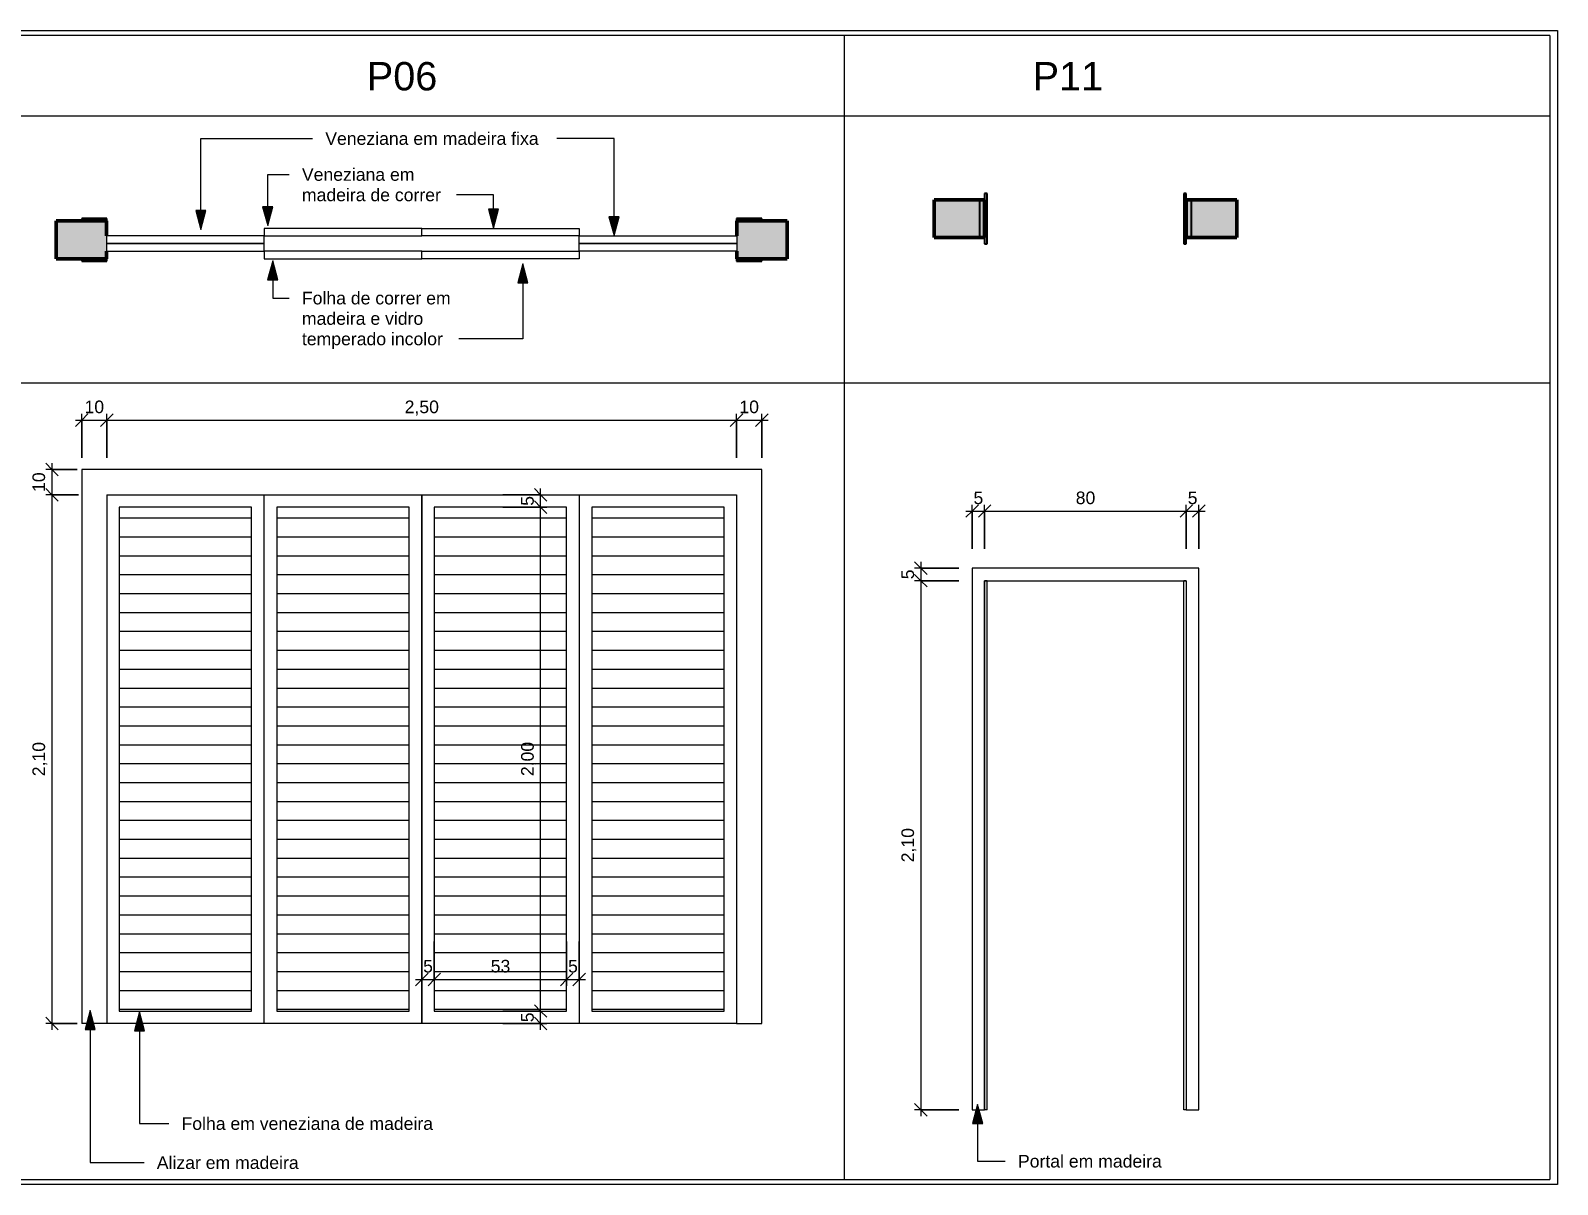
# Model space of a CAD drawing. Header units: millimetres. Extents: x 502 to 50962, y -45 to 5297.
# Drawn here: x 10042 to 16100, y 655 to 5235 of the extents above; entities that cross this region are included whole.
import ezdxf

# ---------------------------------------------------------------- set-up
doc = ezdxf.new("R2010")
doc.units = ezdxf.units.MM
for name, color, linetype, lineweight in [('A-ANNO-DIMS', 211, 'Continuous', 9), ('A-ANNO-DIMS-25', 211, 'Continuous', 9), ('A-DETL-GENF', 92, 'Continuous', 9), ('A-DETL-THIN', 151, 'Continuous', 9), ('A-DOOR', 31, 'Continuous', 25), ('A-DOOR-FRAM', 31, 'Continuous', 9), ('A-WALL', 113, 'Continuous', 50), ('A-WALL-PATT', 111, 'Continuous', 25), ('G-ANNO-TEXT', 231, 'Continuous', 9)]:
    doc.layers.add(name, color=color, linetype=linetype, lineweight=lineweight)
doc.styles.add('@Arial Unicode MS', font='', dxfattribs={"height": 50})
doc.styles.add('Arial', font='arial.ttf', dxfattribs={"height": 112.5})
doc.styles.add('Arial_2', font='arial.ttf', dxfattribs={"height": 50})
doc.styles.get('@Arial Unicode MS').set_extended_font_data('@Arial Unicode MS')
doc.dimstyles.new('CRT_-__Metros_-_Linha_de_chamada_3_5_mm', dxfattribs={"dimscale": 304.8, "dimtxt": 50.292243, "dimasz": 0.164042, "dimexe": 0.082021, "dimexo": 0.0625, "dimgap": 0.04101, "dimtad": 1, "dimlfac": 0.001, "dimrnd": 0.01, "dimzin": 0, "dimdsep": 46, "dimtxsty": '@Arial Unicode MS', "dimblk1": 'OBLIQUE', "dimblk2": 'OBLIQUE', "dimsah": 1, "dimcen": 0.09, "dimdle": 0.082021, "dimazin": 0, "dimtfac": 1, "dimtdec": 4, "dimtix": 1, "dimtmove": 0, "dimatfit": 3, "dimfxl": 0.492126, "dimfxlon": 1, "dimtvp": 1, "dimtolj": 1, "dimtzin": 0, "dimarcsym": 2})
doc.dimstyles.new('CRT_-__Metros_-_Linha_de_chamada_3_5_mm_1', dxfattribs={"dimscale": 304.8, "dimtxt": 50.292243, "dimasz": 0.164042, "dimexe": 0.082021, "dimexo": 0.0625, "dimgap": 0.04101, "dimtad": 1, "dimdec": 0, "dimlfac": 0.1, "dimdsep": 46, "dimtxsty": '@Arial Unicode MS', "dimblk1": 'OBLIQUE', "dimblk2": 'OBLIQUE', "dimsah": 1, "dimcen": 0.09, "dimdle": 0.082021, "dimazin": 0, "dimtfac": 1, "dimtdec": 4, "dimtix": 1, "dimtmove": 0, "dimatfit": 3, "dimfxl": 0.492126, "dimfxlon": 1, "dimtvp": 1, "dimtolj": 1, "dimtzin": 0, "dimarcsym": 2})

# ---------------------------------------------------------------- blocks, each defined once
blk = doc.blocks.new('Family - ___-4160950-DETALHAMENTO DE PORTAS')
at = {"layer": 'A-DOOR', "lineweight": 9}
for p, q in [((10245.1, 3492), (10245.1, 1293)), ((12943.1, 3492), (10245.1, 3492)), ((12943.1, 1293), (12943.1, 3492)), ((10345.1, 3392), (10345.1, 1293)), ((10345.1, 3392), (12843.1, 3392)), ((10969.1, 1293), (10969.1, 3392)), ((11594.1, 3392), (11594.1, 1293)), ((11594.1, 1293), (11594.1, 3392)), ((12219.1, 3392), (12219.1, 1293)), ((12843.1, 3392), (12843.1, 1293)), ((10345.1, 1293), (10245.1, 1293)), ((10969.1, 1293), (10345.1, 1293)), ((11594.1, 1293), (10969.1, 1293)), ((12219.1, 1293), (11594.1, 1293)), ((12843.1, 1293), (12219.1, 1293)), ((12843.1, 1293), (12943.1, 1293))]:
    blk.add_line(p, q, dxfattribs=at)
blk = doc.blocks.new('Family - ___-4160952-DETALHAMENTO DE PORTAS')
at = {"layer": 'A-WALL-PATT'}
h = blk.add_hatch(color=256, dxfattribs=at)
h.paths.add_polyline_path([(10344.1, 4329.1), (10344.1, 4479.1), (10144.1, 4479.1), (10144.1, 4329.1), (10280.3, 4329.1)])
h.paths.add_polyline_path([(12844.1, 4329.1), (13044.1, 4329.1), (13044.1, 4479.1), (12844.1, 4479.1), (12844.1, 4359.1)])
at = {"layer": 'A-DOOR'}
for p, q in [((10345.1, 4489.1), (10245.1, 4489.1)), ((10245.1, 4489.1), (10245.1, 4479.1)), ((10345.1, 4419.1), (10345.1, 4489.1)), ((12943.1, 4489.1), (12843.1, 4489.1)), ((12843.1, 4489.1), (12843.1, 4419.1)), ((12943.1, 4479.1), (12943.1, 4489.1)), ((10245.1, 4479.1), (10344.1, 4479.1)), ((10344.1, 4479.1), (10344.1, 4419.1)), ((12844.1, 4419.1), (12844.1, 4479.1)), ((12844.1, 4479.1), (12943.1, 4479.1)), ((10344.1, 4329.1), (10245.1, 4329.1)), ((10245.1, 4329.1), (10245.1, 4319.1)), ((10245.1, 4319.1), (10345.1, 4319.1)), ((10344.1, 4359.1), (10344.1, 4329.1)), ((10345.1, 4319.1), (10345.1, 4359.1)), ((12843.1, 4359.1), (12843.1, 4319.1)), ((12843.1, 4319.1), (12943.1, 4319.1)), ((12844.1, 4329.1), (12844.1, 4359.1)), ((12943.1, 4329.1), (12844.1, 4329.1)), ((12943.1, 4319.1), (12943.1, 4329.1))]:
    blk.add_line(p, q, dxfattribs=at)
at = {"layer": 'A-DOOR', "lineweight": 9}
for p, q in [((11594.1, 4449.1), (10969.1, 4449.1)), ((10969.1, 4449.1), (10969.1, 4419.1)), ((11594.1, 4419.1), (11594.1, 4449.1)), ((11594.1, 4449.1), (12219.1, 4449.1)), ((11594.1, 4419.1), (11594.1, 4449.1)), ((12219.1, 4449.1), (12219.1, 4419.1)), ((10969.1, 4419.1), (10344.1, 4419.1)), ((10344.1, 4419.1), (10344.1, 4389.1)), ((10969.1, 4389.1), (10344.1, 4389.1)), ((10344.1, 4389.1), (10344.1, 4359.1)), ((10344.1, 4389.1), (10969.1, 4389.1)), ((10969.1, 4419.1), (11594.1, 4419.1)), ((10969.1, 4389.1), (10969.1, 4419.1)), ((10969.1, 4359.1), (10969.1, 4389.1)), ((12219.1, 4419.1), (11594.1, 4419.1)), ((12219.1, 4389.1), (12219.1, 4419.1)), ((12219.1, 4419.1), (12844.1, 4419.1)), ((12219.1, 4359.1), (12219.1, 4389.1)), ((12219.1, 4389.1), (12844.1, 4389.1)), ((12844.1, 4389.1), (12219.1, 4389.1)), ((12844.1, 4419.1), (12844.1, 4389.1)), ((12844.1, 4389.1), (12844.1, 4359.1)), ((10344.1, 4359.1), (10969.1, 4359.1)), ((11594.1, 4359.1), (10969.1, 4359.1)), ((10969.1, 4359.1), (10969.1, 4329.1)), ((10969.1, 4329.1), (11594.1, 4329.1)), ((11594.1, 4329.1), (11594.1, 4359.1)), ((11594.1, 4359.1), (12219.1, 4359.1)), ((11594.1, 4329.1), (11594.1, 4359.1)), ((12219.1, 4329.1), (11594.1, 4329.1)), ((12844.1, 4359.1), (12219.1, 4359.1)), ((12219.1, 4359.1), (12219.1, 4329.1))]:
    blk.add_line(p, q, dxfattribs=at)
at = {"layer": 'A-WALL'}
for p, q in [((10344.1, 4479.1), (10144.1, 4479.1)), ((10144.1, 4479.1), (10144.1, 4329.1)), ((10344.1, 4419.1), (10344.1, 4479.1)), ((13044.1, 4479.1), (12844.1, 4479.1)), ((12844.1, 4479.1), (12844.1, 4419.1)), ((13044.1, 4329.1), (13044.1, 4479.1)), ((10144.1, 4329.1), (10344.1, 4329.1)), ((10344.1, 4329.1), (10344.1, 4359.1)), ((12844.1, 4359.1), (12844.1, 4329.1)), ((12844.1, 4329.1), (13044.1, 4329.1))]:
    blk.add_line(p, q, dxfattribs=at)
blk = doc.blocks.new('Family - ___-4267103-DETALHAMENTO DE PORTAS')
at = {"layer": 'A-DOOR', "lineweight": 9}
for p, q in [((13827.4, 3051.1), (13827.4, 951.1)), ((13837.4, 3051.1), (13827.4, 3051.1)), ((13837.4, 951.1), (13837.4, 3051.1)), ((14617.4, 951.1), (14617.4, 3051.1)), ((14627.4, 3051.1), (14617.4, 3051.1)), ((14627.4, 3051.1), (14627.4, 951.1)), ((13837.4, 951.1), (13827.4, 951.1)), ((14627.4, 951.1), (14617.4, 951.1))]:
    blk.add_line(p, q, dxfattribs=at)
at = {"layer": 'A-DOOR-FRAM'}
for p, q in [((14677.4, 3101.1), (13777.4, 3101.1)), ((13777.4, 3101.1), (13777.4, 951.1)), ((14677.4, 951.1), (14677.4, 3101.1)), ((13827.4, 951.1), (13827.4, 3051.1)), ((13827.4, 3051.1), (14627.4, 3051.1)), ((14627.4, 3051.1), (14627.4, 951.1)), ((13777.4, 951.1), (13827.4, 951.1)), ((14627.4, 951.1), (14677.4, 951.1))]:
    blk.add_line(p, q, dxfattribs=at)
blk = doc.blocks.new('Family - ___-4267105-DETALHAMENTO DE PORTAS')
at = {"layer": 'A-WALL-PATT'}
h = blk.add_hatch(color=256, dxfattribs=at)
h.paths.add_polyline_path([(14827.4, 4413.1), (14827.4, 4563.1), (14627.4, 4563.1), (14627.4, 4413.1)])
h.paths.add_polyline_path([(13627.4, 4413.1), (13827.4, 4413.1), (13827.4, 4563.1), (13627.4, 4563.1)])
at = {"layer": 'A-DOOR'}
for p, q in [((13827.4, 4563.1), (13807.4, 4563.1)), ((13807.4, 4563.1), (13807.4, 4413.1)), ((13837.4, 4588.1), (13827.4, 4588.1)), ((13827.4, 4588.1), (13827.4, 4563.1)), ((13837.4, 4388.1), (13837.4, 4588.1)), ((14617.4, 4588.1), (14617.4, 4388.1)), ((14627.4, 4588.1), (14617.4, 4588.1)), ((14627.4, 4563.1), (14627.4, 4588.1)), ((14647.4, 4563.1), (14627.4, 4563.1)), ((14647.4, 4413.1), (14647.4, 4563.1)), ((13807.4, 4413.1), (13827.4, 4413.1)), ((13827.4, 4413.1), (13827.4, 4388.1)), ((13827.4, 4388.1), (13837.4, 4388.1)), ((14617.4, 4388.1), (14627.4, 4388.1)), ((14627.4, 4388.1), (14627.4, 4413.1)), ((14627.4, 4413.1), (14647.4, 4413.1))]:
    blk.add_line(p, q, dxfattribs=at)
at = {"layer": 'A-WALL'}
for p, q in [((13827.4, 4563.1), (13627.4, 4563.1)), ((13627.4, 4563.1), (13627.4, 4413.1)), ((13827.4, 4413.1), (13827.4, 4563.1)), ((14827.4, 4563.1), (14627.4, 4563.1)), ((14627.4, 4563.1), (14627.4, 4413.1)), ((14827.4, 4413.1), (14827.4, 4563.1)), ((13627.4, 4413.1), (13827.4, 4413.1)), ((14627.4, 4413.1), (14827.4, 4413.1))]:
    blk.add_line(p, q, dxfattribs=at)
blk = doc.blocks.new('DIMBLOCK38-DETALHAMENTO DE PORTAS')
at = {"layer": 'A-ANNO-DIMS-25', "lineweight": 18, "transparency": 16777216}
for p, q in [((10127.3, 3492), (10102.3, 3517)), ((10127.3, 3492), (10152.3, 3467)), ((10127.3, 3392), (10102.3, 3417)), ((10127.3, 3392), (10152.3, 3367))]:
    blk.add_line(p, q, dxfattribs=at)
at = {"layer": 'A-ANNO-DIMS-25', "transparency": 16777216}
for p, q in [((10127.3, 3517), (10127.3, 3392)), ((10227, 3492), (10102.3, 3492)), ((10127.3, 3492), (10227, 3492)), ((10232.9, 3392), (10102.3, 3392)), ((10127.3, 3392), (10232.9, 3392))]:
    blk.add_line(p, q, dxfattribs=at)
at = {"layer": 'A-ANNO-DIMS-25', "color": 0, "transparency": 16777216, "insert": (10049.9, 3403.3), "char_height": 50, "width": 92.937, "attachment_point": 1, "rotation": 90, "line_spacing_factor": 1.117605, "style": '@Arial Unicode MS'}
blk.add_mtext('10', dxfattribs=at)
blk = doc.blocks.new('_Oblique')
at = {"color": 0, "linetype": 'ByBlock', "lineweight": -2}
blk.add_line((-0.5, -0.5), (0.5, 0.5), dxfattribs=at)
blk = doc.blocks.new('DIMBLOCK39-DETALHAMENTO DE PORTAS')
at = {"layer": 'A-ANNO-DIMS-25', "lineweight": 18, "transparency": 16777216}
for p, q in [((10127.3, 3392), (10102.3, 3417)), ((10127.3, 3392), (10152.3, 3367)), ((10127.3, 1293), (10102.3, 1318)), ((10127.3, 1293), (10152.3, 1268))]:
    blk.add_line(p, q, dxfattribs=at)
at = {"layer": 'A-ANNO-DIMS-25', "transparency": 16777216}
for p, q in [((10232.9, 3392), (10102.3, 3392)), ((10127.3, 3392), (10127.3, 1268)), ((10127.3, 3392), (10232.9, 3392)), ((10227, 1293), (10102.3, 1293)), ((10127.3, 1293), (10227, 1293))]:
    blk.add_line(p, q, dxfattribs=at)
at = {"layer": 'A-ANNO-DIMS-25', "color": 0, "transparency": 16777216, "insert": (10049.9, 2274.9), "char_height": 50, "width": 162.337, "attachment_point": 1, "rotation": 90, "line_spacing_factor": 1.117605, "style": '@Arial Unicode MS'}
blk.add_mtext('2,10', dxfattribs=at)
blk = doc.blocks.new('DIMBLOCK40-DETALHAMENTO DE PORTAS')
at = {"layer": 'A-ANNO-DIMS-25', "lineweight": 18, "transparency": 16777216}
for p, q in [((10245.1, 3688.5), (10270.1, 3713.5)), ((10345.1, 3688.5), (10370.1, 3713.5)), ((10245.1, 3688.5), (10220.1, 3663.5)), ((10345.1, 3688.5), (10320.1, 3663.5))]:
    blk.add_line(p, q, dxfattribs=at)
at = {"layer": 'A-ANNO-DIMS-25', "transparency": 16777216}
for p, q in [((10245.1, 3538.5), (10245.1, 3713.5)), ((10345.1, 3538.5), (10345.1, 3713.5)), ((10220.1, 3688.5), (10345.1, 3688.5)), ((10245.1, 3688.5), (10245.1, 3538.5)), ((10345.1, 3688.5), (10345.1, 3538.5))]:
    blk.add_line(p, q, dxfattribs=at)
at = {"layer": 'A-ANNO-DIMS-25', "color": 0, "transparency": 16777216, "insert": (10256.4, 3765.9), "char_height": 50, "width": 92.937, "attachment_point": 1, "line_spacing_factor": 1.117605, "style": '@Arial Unicode MS'}
blk.add_mtext('10', dxfattribs=at)
blk = doc.blocks.new('DIMBLOCK41-DETALHAMENTO DE PORTAS')
at = {"layer": 'A-ANNO-DIMS-25', "lineweight": 18, "transparency": 16777216}
for p, q in [((10345.1, 3688.5), (10370.1, 3713.5)), ((12843.1, 3688.5), (12868.1, 3713.5)), ((10345.1, 3688.5), (10320.1, 3663.5)), ((12843.1, 3688.5), (12818.1, 3663.5))]:
    blk.add_line(p, q, dxfattribs=at)
at = {"layer": 'A-ANNO-DIMS-25', "transparency": 16777216}
for p, q in [((10345.1, 3538.5), (10345.1, 3713.5)), ((12843.1, 3538.5), (12843.1, 3713.5)), ((10345.1, 3688.5), (12843.1, 3688.5)), ((10345.1, 3688.5), (10345.1, 3538.5)), ((12843.1, 3688.5), (12843.1, 3538.5))]:
    blk.add_line(p, q, dxfattribs=at)
at = {"layer": 'A-ANNO-DIMS-25', "color": 0, "transparency": 16777216, "insert": (11526.5, 3765.9), "char_height": 50, "width": 162.337, "attachment_point": 1, "line_spacing_factor": 1.117605, "style": '@Arial Unicode MS'}
blk.add_mtext('2,50', dxfattribs=at)
blk = doc.blocks.new('DIMBLOCK42-DETALHAMENTO DE PORTAS')
at = {"layer": 'A-ANNO-DIMS-25', "lineweight": 18, "transparency": 16777216}
for p, q in [((12843.1, 3688.5), (12868.1, 3713.5)), ((12943.1, 3688.5), (12968.1, 3713.5)), ((12843.1, 3688.5), (12818.1, 3663.5)), ((12943.1, 3688.5), (12918.1, 3663.5))]:
    blk.add_line(p, q, dxfattribs=at)
at = {"layer": 'A-ANNO-DIMS-25', "transparency": 16777216}
for p, q in [((12843.1, 3538.5), (12843.1, 3713.5)), ((12943.1, 3538.5), (12943.1, 3713.5)), ((12843.1, 3688.5), (12968.1, 3688.5)), ((12843.1, 3688.5), (12843.1, 3538.5)), ((12943.1, 3688.5), (12943.1, 3538.5))]:
    blk.add_line(p, q, dxfattribs=at)
at = {"layer": 'A-ANNO-DIMS-25', "color": 0, "transparency": 16777216, "insert": (12854.4, 3765.9), "char_height": 50, "width": 92.937, "attachment_point": 1, "line_spacing_factor": 1.117605, "style": '@Arial Unicode MS'}
blk.add_mtext('10', dxfattribs=at)
blk = doc.blocks.new('DIMBLOCK43-DETALHAMENTO DE PORTAS')
at = {"layer": 'A-ANNO-DIMS-25', "transparency": 16777216}
for p, q in [((11915.9, 1343), (12090.9, 1343)), ((12065.9, 1343), (11915.9, 1343)), ((12065.9, 1268), (12065.9, 1343)), ((11915.9, 1293), (12090.9, 1293)), ((12065.9, 1293), (11915.9, 1293))]:
    blk.add_line(p, q, dxfattribs=at)
at = {"layer": 'A-ANNO-DIMS-25', "lineweight": 18, "transparency": 16777216}
for p, q in [((12065.9, 1343), (12040.9, 1368)), ((12065.9, 1343), (12090.9, 1318)), ((12065.9, 1293), (12040.9, 1318)), ((12065.9, 1293), (12090.9, 1268))]:
    blk.add_line(p, q, dxfattribs=at)
at = {"layer": 'A-ANNO-DIMS-25', "color": 0, "transparency": 16777216, "insert": (11988.5, 1298.6), "char_height": 50, "width": 46.468, "attachment_point": 1, "rotation": 90, "line_spacing_factor": 1.117605, "style": '@Arial Unicode MS'}
blk.add_mtext('5', dxfattribs=at)
blk = doc.blocks.new('DIMBLOCK44-DETALHAMENTO DE PORTAS')
at = {"layer": 'A-ANNO-DIMS-25', "transparency": 16777216}
for p, q in [((11915.9, 3343), (12090.9, 3343)), ((12065.9, 3343), (11915.9, 3343)), ((12065.9, 1343), (12065.9, 3343)), ((11915.9, 1343), (12090.9, 1343)), ((12065.9, 1343), (11915.9, 1343))]:
    blk.add_line(p, q, dxfattribs=at)
at = {"layer": 'A-ANNO-DIMS-25', "lineweight": 18, "transparency": 16777216}
for p, q in [((12065.9, 3343), (12040.9, 3368)), ((12065.9, 3343), (12090.9, 3318)), ((12065.9, 1343), (12040.9, 1368)), ((12065.9, 1343), (12090.9, 1318))]:
    blk.add_line(p, q, dxfattribs=at)
at = {"layer": 'A-ANNO-DIMS-25', "color": 0, "transparency": 16777216, "insert": (11988.5, 2275.4), "char_height": 50, "width": 162.337, "attachment_point": 1, "rotation": 90, "line_spacing_factor": 1.117605, "style": '@Arial Unicode MS'}
blk.add_mtext('2,00', dxfattribs=at)
blk = doc.blocks.new('DIMBLOCK45-DETALHAMENTO DE PORTAS')
at = {"layer": 'A-ANNO-DIMS-25', "lineweight": 18, "transparency": 16777216}
for p, q in [((12065.9, 3392), (12040.9, 3417)), ((12065.9, 3343), (12040.9, 3368)), ((12065.9, 3392), (12090.9, 3367)), ((12065.9, 3343), (12090.9, 3318))]:
    blk.add_line(p, q, dxfattribs=at)
at = {"layer": 'A-ANNO-DIMS-25', "transparency": 16777216}
for p, q in [((12065.9, 3343), (12065.9, 3417)), ((11915.9, 3392), (12090.9, 3392)), ((12065.9, 3392), (11915.9, 3392)), ((11915.9, 3343), (12090.9, 3343)), ((12065.9, 3343), (11915.9, 3343))]:
    blk.add_line(p, q, dxfattribs=at)
at = {"layer": 'A-ANNO-DIMS-25', "color": 0, "transparency": 16777216, "insert": (11988.5, 3348.1), "char_height": 50, "width": 46.468, "attachment_point": 1, "rotation": 90, "line_spacing_factor": 1.117605, "style": '@Arial Unicode MS'}
blk.add_mtext('5', dxfattribs=at)
blk = doc.blocks.new('DIMBLOCK46-DETALHAMENTO DE PORTAS')
at = {"layer": 'A-ANNO-DIMS-25', "transparency": 16777216}
for p, q in [((11594.1, 1618.6), (11594.1, 1443.6)), ((11594.1, 1468.6), (11594.1, 1618.6)), ((11644.1, 1618.6), (11644.1, 1443.6)), ((11644.1, 1468.6), (11644.1, 1618.6)), ((11569.1, 1468.6), (11644.1, 1468.6))]:
    blk.add_line(p, q, dxfattribs=at)
at = {"layer": 'A-ANNO-DIMS-25', "lineweight": 18, "transparency": 16777216}
for p, q in [((11594.1, 1468.6), (11569.1, 1443.6)), ((11594.1, 1468.6), (11619.1, 1493.6)), ((11644.1, 1468.6), (11619.1, 1443.6)), ((11644.1, 1468.6), (11669.1, 1493.6))]:
    blk.add_line(p, q, dxfattribs=at)
at = {"layer": 'A-ANNO-DIMS-25', "color": 0, "transparency": 16777216, "insert": (11599.7, 1546), "char_height": 50, "width": 46.468, "attachment_point": 1, "line_spacing_factor": 1.117605, "style": '@Arial Unicode MS'}
blk.add_mtext('5', dxfattribs=at)
blk = doc.blocks.new('DIMBLOCK47-DETALHAMENTO DE PORTAS')
at = {"layer": 'A-ANNO-DIMS-25', "transparency": 16777216}
for p, q in [((11644.1, 1618.6), (11644.1, 1443.6)), ((11644.1, 1468.6), (11644.1, 1618.6)), ((12169.1, 1618.6), (12169.1, 1443.6)), ((12169.1, 1468.6), (12169.1, 1618.6)), ((11644.1, 1468.6), (12169.1, 1468.6))]:
    blk.add_line(p, q, dxfattribs=at)
at = {"layer": 'A-ANNO-DIMS-25', "lineweight": 18, "transparency": 16777216}
for p, q in [((11644.1, 1468.6), (11619.1, 1443.6)), ((11644.1, 1468.6), (11669.1, 1493.6)), ((12169.1, 1468.6), (12144.1, 1443.6)), ((12169.1, 1468.6), (12194.1, 1493.6))]:
    blk.add_line(p, q, dxfattribs=at)
at = {"layer": 'A-ANNO-DIMS-25', "color": 0, "transparency": 16777216, "insert": (11867.9, 1546), "char_height": 50, "width": 92.937, "attachment_point": 1, "line_spacing_factor": 1.117605, "style": '@Arial Unicode MS'}
blk.add_mtext('53', dxfattribs=at)
blk = doc.blocks.new('DIMBLOCK48-DETALHAMENTO DE PORTAS')
at = {"layer": 'A-ANNO-DIMS-25', "transparency": 16777216}
for p, q in [((12169.1, 1618.6), (12169.1, 1443.6)), ((12169.1, 1468.6), (12169.1, 1618.6)), ((12219.1, 1618.6), (12219.1, 1443.6)), ((12219.1, 1468.6), (12219.1, 1618.6)), ((12169.1, 1468.6), (12244.1, 1468.6))]:
    blk.add_line(p, q, dxfattribs=at)
at = {"layer": 'A-ANNO-DIMS-25', "lineweight": 18, "transparency": 16777216}
for p, q in [((12169.1, 1468.6), (12144.1, 1443.6)), ((12169.1, 1468.6), (12194.1, 1493.6)), ((12219.1, 1468.6), (12194.1, 1443.6)), ((12219.1, 1468.6), (12244.1, 1493.6))]:
    blk.add_line(p, q, dxfattribs=at)
at = {"layer": 'A-ANNO-DIMS-25', "color": 0, "transparency": 16777216, "insert": (12174.7, 1546), "char_height": 50, "width": 46.468, "attachment_point": 1, "line_spacing_factor": 1.117605, "style": '@Arial Unicode MS'}
blk.add_mtext('5', dxfattribs=at)
blk = doc.blocks.new('DIMBLOCK49-DETALHAMENTO DE PORTAS')
at = {"layer": 'A-ANNO-DIMS-25', "lineweight": 18, "transparency": 16777216}
for p, q in [((13777.4, 3327.5), (13802.4, 3352.5)), ((13827.4, 3327.5), (13852.4, 3352.5)), ((13777.4, 3327.5), (13752.4, 3302.5)), ((13827.4, 3327.5), (13802.4, 3302.5))]:
    blk.add_line(p, q, dxfattribs=at)
at = {"layer": 'A-ANNO-DIMS-25', "transparency": 16777216}
for p, q in [((13777.4, 3177.5), (13777.4, 3352.5)), ((13827.4, 3177.5), (13827.4, 3352.5)), ((13752.4, 3327.5), (13827.4, 3327.5)), ((13777.4, 3327.5), (13777.4, 3177.5)), ((13827.4, 3327.5), (13827.4, 3177.5))]:
    blk.add_line(p, q, dxfattribs=at)
at = {"layer": 'A-ANNO-DIMS-25', "color": 0, "transparency": 16777216, "insert": (13783, 3404.9), "char_height": 50, "width": 46.468, "attachment_point": 1, "line_spacing_factor": 1.117605, "style": '@Arial Unicode MS'}
blk.add_mtext('5', dxfattribs=at)
blk = doc.blocks.new('DIMBLOCK50-DETALHAMENTO DE PORTAS')
at = {"layer": 'A-ANNO-DIMS-25', "lineweight": 18, "transparency": 16777216}
for p, q in [((13827.4, 3327.5), (13852.4, 3352.5)), ((14627.4, 3327.5), (14652.4, 3352.5)), ((13827.4, 3327.5), (13802.4, 3302.5)), ((14627.4, 3327.5), (14602.4, 3302.5))]:
    blk.add_line(p, q, dxfattribs=at)
at = {"layer": 'A-ANNO-DIMS-25', "transparency": 16777216}
for p, q in [((13827.4, 3177.5), (13827.4, 3352.5)), ((14627.4, 3177.5), (14627.4, 3352.5)), ((13827.4, 3327.5), (14627.4, 3327.5)), ((13827.4, 3327.5), (13827.4, 3177.5)), ((14627.4, 3327.5), (14627.4, 3177.5))]:
    blk.add_line(p, q, dxfattribs=at)
at = {"layer": 'A-ANNO-DIMS-25', "color": 0, "transparency": 16777216, "insert": (14188.7, 3404.9), "char_height": 50, "width": 92.937, "attachment_point": 1, "line_spacing_factor": 1.117605, "style": '@Arial Unicode MS'}
blk.add_mtext('80', dxfattribs=at)
blk = doc.blocks.new('DIMBLOCK51-DETALHAMENTO DE PORTAS')
at = {"layer": 'A-ANNO-DIMS-25', "lineweight": 18, "transparency": 16777216}
for p, q in [((14627.4, 3327.5), (14652.4, 3352.5)), ((14677.4, 3327.5), (14702.4, 3352.5)), ((14627.4, 3327.5), (14602.4, 3302.5)), ((14677.4, 3327.5), (14652.4, 3302.5))]:
    blk.add_line(p, q, dxfattribs=at)
at = {"layer": 'A-ANNO-DIMS-25', "transparency": 16777216}
for p, q in [((14627.4, 3177.5), (14627.4, 3352.5)), ((14677.4, 3177.5), (14677.4, 3352.5)), ((14627.4, 3327.5), (14702.4, 3327.5)), ((14627.4, 3327.5), (14627.4, 3177.5)), ((14677.4, 3327.5), (14677.4, 3177.5))]:
    blk.add_line(p, q, dxfattribs=at)
at = {"layer": 'A-ANNO-DIMS-25', "color": 0, "transparency": 16777216, "insert": (14633, 3404.9), "char_height": 50, "width": 46.468, "attachment_point": 1, "line_spacing_factor": 1.117605, "style": '@Arial Unicode MS'}
blk.add_mtext('5', dxfattribs=at)
blk = doc.blocks.new('DIMBLOCK52-DETALHAMENTO DE PORTAS')
at = {"layer": 'A-ANNO-DIMS-25', "lineweight": 18, "transparency": 16777216}
for p, q in [((13574.6, 3101.1), (13549.6, 3126.1)), ((13574.6, 3101.1), (13599.6, 3076.1)), ((13574.6, 3051.1), (13549.6, 3076.1)), ((13574.6, 3051.1), (13599.6, 3026.1))]:
    blk.add_line(p, q, dxfattribs=at)
at = {"layer": 'A-ANNO-DIMS-25', "transparency": 16777216}
for p, q in [((13724.6, 3101.1), (13549.6, 3101.1)), ((13574.6, 3126.1), (13574.6, 3051.1)), ((13574.6, 3101.1), (13724.6, 3101.1)), ((13724.6, 3051.1), (13549.6, 3051.1)), ((13574.6, 3051.1), (13724.6, 3051.1))]:
    blk.add_line(p, q, dxfattribs=at)
at = {"layer": 'A-ANNO-DIMS-25', "color": 0, "transparency": 16777216, "insert": (13497.2, 3056.7), "char_height": 50, "width": 46.468, "attachment_point": 1, "rotation": 90, "line_spacing_factor": 1.117605, "style": '@Arial Unicode MS'}
blk.add_mtext('5', dxfattribs=at)
blk = doc.blocks.new('DIMBLOCK53-DETALHAMENTO DE PORTAS')
at = {"layer": 'A-ANNO-DIMS-25', "lineweight": 18, "transparency": 16777216}
for p, q in [((13574.6, 3051.1), (13549.6, 3076.1)), ((13574.6, 3051.1), (13599.6, 3026.1)), ((13574.6, 951.1), (13549.6, 976.1)), ((13574.6, 951.1), (13599.6, 926.1))]:
    blk.add_line(p, q, dxfattribs=at)
at = {"layer": 'A-ANNO-DIMS-25', "transparency": 16777216}
for p, q in [((13724.6, 3051.1), (13549.6, 3051.1)), ((13574.6, 3051.1), (13574.6, 926.1)), ((13574.6, 3051.1), (13724.6, 3051.1)), ((13724.6, 951.1), (13549.6, 951.1)), ((13574.6, 951.1), (13724.6, 951.1))]:
    blk.add_line(p, q, dxfattribs=at)
at = {"layer": 'A-ANNO-DIMS-25', "color": 0, "transparency": 16777216, "insert": (13497.2, 1933.4), "char_height": 50, "width": 162.337, "attachment_point": 1, "rotation": 90, "line_spacing_factor": 1.117605, "style": '@Arial Unicode MS'}
blk.add_mtext('2,10', dxfattribs=at)

msp = doc.modelspace()

# ---------------------------------------------------------------- hatches: boundary and pattern name
at = {"layer": 'A-DETL-GENF'}
h = msp.add_hatch(dxfattribs=at)
h.set_pattern_fill('FP_6', style=0, pattern_type=2)
h.set_pattern_definition([(0, (0, 0), (0, 75), [])])
h.paths.add_polyline_path([(12448.524, 1343.01), (12794.112, 1343.01), (12794.112, 3343.01), (12269.112, 3343.01), (12269.112, 1343.01)])
h.paths.add_polyline_path([(10641.688, 1343.01), (10919.112, 1343.01), (10919.112, 3343.01), (10394.112, 3343.01), (10394.112, 1343.01)])
h.paths.add_polyline_path([(11019.112, 1343.01), (11544.112, 1343.01), (11544.112, 3343.01), (11019.112, 3343.01), (11019.112, 1513.75)])
h.paths.add_polyline_path([(11644.112, 1343.01), (12169.112, 1343.01), (12169.112, 3343.01), (11644.112, 3343.01), (11644.112, 1513.75)])
at = {"layer": 'G-ANNO-TEXT'}
for points in [[(10717.677, 4445.453), (10737.773, 4520.453), (10697.581, 4520.453)], [(10983.005, 4460.471), (11003.101, 4535.471), (10962.909, 4535.471)], [(11878.766, 4450.459), (11898.862, 4525.459), (11858.67, 4525.459)], [(12356.96, 4420.422), (12377.056, 4495.422), (12336.864, 4495.422)], [(11003.03, 4320.298), (10982.934, 4245.298), (11023.126, 4245.298)], [(11995.332, 4308.427), (11975.236, 4233.427), (12015.428, 4233.427)], [(10279.099, 1345.012), (10259.003, 1270.012), (10299.195, 1270.012)], [(10474.886, 1339.949), (10454.79, 1264.949), (10494.982, 1264.949)], [(13799.503, 972.253), (13779.406, 897.253), (13819.599, 897.253)]]:
    msp.add_hatch(color=7, dxfattribs=at).paths.add_polyline_path(points)

# ---------------------------------------------------------------- linework, layer by layer
at = {"layer": 'A-DETL-THIN'}
for p, q in [((501.804, 5234.608), (16099.805, 5234.608)), ((16069.805, 5214.608), (6882.338, 5214.608)), ((13269.805, 5214.608), (13269.805, 674.608)), ((16069.805, 5214.608), (16069.805, 674.608)), ((16099.805, 5234.608), (16099.805, 654.608)), ((16069.805, 4894.608), (821.804, 4894.608)), ((16069.805, 3834.608), (821.804, 3834.608)), ((10919.112, 3343.01), (10394.112, 3343.01)), ((10394.112, 3343.01), (10394.112, 1343.01)), ((10919.112, 1343.01), (10919.112, 3343.01)), ((11544.112, 3343.01), (11019.112, 3343.01)), ((11019.112, 3343.01), (11019.112, 1343.01)), ((11544.112, 1343.01), (11544.112, 3343.01)), ((12169.112, 3343.01), (11644.112, 3343.01)), ((11644.112, 3343.01), (11644.112, 1343.01)), ((12169.112, 1343.01), (12169.112, 3343.01)), ((12794.112, 3343.01), (12269.112, 3343.01)), ((12269.112, 3343.01), (12269.112, 1343.01)), ((12794.112, 1343.01), (12794.112, 3343.01)), ((10394.112, 1343.01), (10919.112, 1343.01)), ((11019.112, 1343.01), (11544.112, 1343.01)), ((11644.112, 1343.01), (12169.112, 1343.01)), ((12269.112, 1343.01), (12794.112, 1343.01)), ((6882.338, 674.608), (16069.805, 674.608)), ((16099.805, 654.608), (501.804, 654.608))]:
    msp.add_line(p, q, dxfattribs=at)
at = {"layer": 'G-ANNO-TEXT', "color": 7}
for p, q in [((10717.677, 4805.898), (11160.725, 4805.898)), ((10717.677, 4445.453), (10717.677, 4805.898)), ((12132.075, 4805.898), (12130.489, 4805.898)), ((12356.96, 4805.898), (12132.075, 4805.898)), ((12356.96, 4420.422), (12356.96, 4805.898)), ((10983.005, 4663.222), (11068.11, 4663.222)), ((10983.005, 4460.471), (10983.005, 4663.222)), ((11786.937, 4582.193), (11731.95, 4582.193)), ((11878.766, 4582.193), (11786.937, 4582.193)), ((11878.766, 4450.459), (11878.766, 4582.193)), ((10737.773, 4520.453), (10697.581, 4520.453)), ((10697.581, 4520.453), (10717.677, 4445.453)), ((10717.677, 4445.453), (10737.773, 4520.453)), ((11003.101, 4535.471), (10962.909, 4535.471)), ((10962.909, 4535.471), (10983.005, 4460.471)), ((10983.005, 4460.471), (11003.101, 4535.471)), ((11898.862, 4525.459), (11858.67, 4525.459)), ((11858.67, 4525.459), (11878.766, 4450.459)), ((11878.766, 4450.459), (11898.862, 4525.459)), ((12377.056, 4495.422), (12336.864, 4495.422)), ((12336.864, 4495.422), (12356.96, 4420.422)), ((12356.96, 4420.422), (12377.056, 4495.422)), ((11003.03, 4320.298), (10982.934, 4245.298)), ((11023.126, 4245.298), (11003.03, 4320.298)), ((11003.03, 4320.298), (11003.03, 4172.616)), ((11995.332, 4308.427), (11975.236, 4233.427)), ((12015.428, 4233.427), (11995.332, 4308.427)), ((11995.332, 4308.427), (11995.332, 4010.558)), ((10982.934, 4245.298), (11023.126, 4245.298)), ((11975.236, 4233.427), (12015.428, 4233.427)), ((11003.03, 4172.616), (11068.11, 4172.616)), ((11815.895, 4010.558), (11741.872, 4010.558)), ((11995.332, 4010.558), (11815.895, 4010.558)), ((10279.099, 1345.012), (10259.003, 1270.012)), ((10299.195, 1270.012), (10279.099, 1345.012)), ((10279.099, 1345.012), (10279.099, 741.343)), ((10474.886, 1339.949), (10454.79, 1264.949)), ((10494.982, 1264.949), (10474.886, 1339.949)), ((10474.886, 1339.949), (10474.886, 896.378)), ((10259.003, 1270.012), (10299.195, 1270.012)), ((10454.79, 1264.949), (10494.982, 1264.949)), ((13799.503, 972.253), (13779.406, 897.253)), ((13819.599, 897.253), (13799.503, 972.253)), ((13799.503, 972.253), (13799.503, 746.916)), ((10474.886, 896.378), (10590.421, 896.378)), ((13779.406, 897.253), (13819.599, 897.253)), ((10279.099, 741.343), (10492.382, 741.343)), ((13799.503, 746.916), (13908.743, 746.916))]:
    msp.add_line(p, q, dxfattribs=at)

# ---------------------------------------------------------------- block references
at = {"layer": 'A-DOOR', "lineweight": 9}
for name in ['Family - ___-4160950-DETALHAMENTO DE PORTAS', 'Family - ___-4267103-DETALHAMENTO DE PORTAS']:
    msp.add_blockref(name, (0, 0), dxfattribs=at)
at = {"layer": 'A-WALL', "lineweight": 25}
for name in ['Family - ___-4267105-DETALHAMENTO DE PORTAS', 'Family - ___-4160952-DETALHAMENTO DE PORTAS']:
    msp.add_blockref(name, (0, 0), dxfattribs=at)

# ---------------------------------------------------------------- texts
at = {"layer": 'G-ANNO-TEXT', "color": 7, "char_height": 112.5, "width": 340.71719, "attachment_point": 1, "style": 'Arial', "bg_fill": 3, "box_fill_scale": 1.25, "bg_fill_color": 256, "bg_fill_true_color": 13158600, "bg_fill_transparency": 0}
for s, insert in [('P06', (11376.366, 5109.547)), ('P11', (14017.772, 5109.547))]:
    msp.add_mtext(s, dxfattribs=dict(at, insert=insert))
at = {"layer": 'G-ANNO-TEXT', "color": 7, "char_height": 50, "attachment_point": 1, "style": 'Arial_2'}
for s, insert, width in [('Veneziana em madeira fixa', (11211.525, 4830.898), 1052.21484), ('Veneziana em ', (11118.91, 4688.222), 577.215), ('madeira de correr', (11118.91, 4607.193), 681.43438), ('Folha de correr em ', (11118.91, 4197.616), 753.58625), ('madeira e vidro ', (11118.91, 4116.587), 623.31203), ('temperado incolor', (11118.91, 4035.558), 693.45969), ('Folha em veneziana de madeira', (10641.221, 921.378), 1238.60719), ('Alizar em madeira', (10543.182, 766.343), 697.46812), ('Portal em madeira', (13959.543, 771.916), 707.48922)]:
    msp.add_mtext(s, dxfattribs=dict(at, insert=insert, width=width))

# ---------------------------------------------------------------- dimensions: what is measured, and where the dimension line sits
at = {"layer": 'A-ANNO-DIMS'}
for base, p1, p2, dimstyle, override, picture, middle in [((10345.112, 3688.453), (10245.112, 3538.453), (10345.112, 3538.453), 'CRT_-__Metros_-_Linha_de_chamada_3_5_mm_1', {"dimpost": '<>', "dimfxl": 100}, 'DIMBLOCK40-DETALHAMENTO DE PORTAS', (10295.112, 3726.499)), ((12843.112, 3688.453), (10345.112, 3538.453), (12843.112, 3538.453), 'CRT_-__Metros_-_Linha_de_chamada_3_5_mm', {"dimpost": '<>', "dimfxl": 2498}, 'DIMBLOCK41-DETALHAMENTO DE PORTAS', (11594.112, 3726.499)), ((12943.112, 3688.453), (12843.112, 3538.453), (12943.112, 3538.453), 'CRT_-__Metros_-_Linha_de_chamada_3_5_mm_1', {"dimpost": '<>', "dimfxl": 100}, 'DIMBLOCK42-DETALHAMENTO DE PORTAS', (12893.112, 3726.499)), ((13827.391, 3327.52), (13777.391, 3177.52), (13827.391, 3177.52), 'CRT_-__Metros_-_Linha_de_chamada_3_5_mm_1', {"dimpost": '<>', "dimfxl": 50}, 'DIMBLOCK49-DETALHAMENTO DE PORTAS', (13802.391, 3365.446)), ((14627.391, 3327.52), (13827.391, 3177.52), (14627.391, 3177.52), 'CRT_-__Metros_-_Linha_de_chamada_3_5_mm_1', {"dimpost": '<>', "dimfxl": 800}, 'DIMBLOCK50-DETALHAMENTO DE PORTAS', (14227.391, 3365.566)), ((14677.391, 3327.52), (14627.391, 3177.52), (14677.391, 3177.52), 'CRT_-__Metros_-_Linha_de_chamada_3_5_mm_1', {"dimpost": '<>', "dimfxl": 50}, 'DIMBLOCK51-DETALHAMENTO DE PORTAS', (14652.391, 3365.446)), ((11644.112, 1468.58), (11594.112, 1618.58), (11644.112, 1618.58), 'CRT_-__Metros_-_Linha_de_chamada_3_5_mm_1', {"dimpost": '<>', "dimfxl": 50}, 'DIMBLOCK46-DETALHAMENTO DE PORTAS', (11619.112, 1506.506)), ((12169.111772876, 1468.579776384), (11644.111772876, 1618.579776384), (12169.111772876, 1618.579776384), 'CRT_-__Metros_-_Linha_de_chamada_3_5_mm_1', {"dimpost": '<>', "dimfxl": 525}, 'DIMBLOCK47-DETALHAMENTO DE PORTAS', (11906.611772876, 1506.625479125)), ((12219.112, 1468.58), (12169.112, 1618.58), (12219.112, 1618.58), 'CRT_-__Metros_-_Linha_de_chamada_3_5_mm_1', {"dimpost": '<>', "dimfxl": 50}, 'DIMBLOCK48-DETALHAMENTO DE PORTAS', (12194.112, 1506.506))]:
    dim = msp.add_linear_dim(base=base, p1=p1, p2=p2, dimstyle=dimstyle, override=override, dxfattribs=at)
    dim.commit()
    dim.dimension.update_dxf_attribs({"geometry": picture, "text_midpoint": middle})
for base, p1, p2, dimstyle, override, picture, middle in [((10127.334, 3392.01), (10227.047, 3492.01), (10232.92, 3392.01), 'CRT_-__Metros_-_Linha_de_chamada_3_5_mm_1', {"dimpost": '<>', "dimfxl": 100.172287}, 'DIMBLOCK38-DETALHAMENTO DE PORTAS', (10089.288, 3442.01)), ((10127.334, 1293.01), (10232.92, 3392.01), (10227.047, 1293.01), 'CRT_-__Metros_-_Linha_de_chamada_3_5_mm', {"dimpost": '<>', "dimfxl": 2099.008215}, 'DIMBLOCK39-DETALHAMENTO DE PORTAS', (10089.288, 2342.51)), ((12065.899, 3392.01), (11915.899, 3343.01), (11915.899, 3392.01), 'CRT_-__Metros_-_Linha_de_chamada_3_5_mm_1', {"dimpost": '<>', "dimfxl": 49}, 'DIMBLOCK45-DETALHAMENTO DE PORTAS', (12027.973, 3367.51)), ((12065.899, 3343.01), (11915.899, 1343.01), (11915.899, 3343.01), 'CRT_-__Metros_-_Linha_de_chamada_3_5_mm', {"dimpost": '<>', "dimfxl": 2000}, 'DIMBLOCK44-DETALHAMENTO DE PORTAS', (12027.854, 2343.01)), ((13574.555, 3051.076), (13724.555, 3101.076), (13724.555, 3051.076), 'CRT_-__Metros_-_Linha_de_chamada_3_5_mm_1', {"dimpost": '<>', "dimfxl": 50}, 'DIMBLOCK52-DETALHAMENTO DE PORTAS', (13536.628, 3076.076)), ((13574.555, 951.076), (13724.555, 3051.076), (13724.555, 951.076), 'CRT_-__Metros_-_Linha_de_chamada_3_5_mm', {"dimpost": '<>', "dimfxl": 2100}, 'DIMBLOCK53-DETALHAMENTO DE PORTAS', (13536.509, 2001.076)), ((12065.899, 1343.01), (11915.899, 1293.01), (11915.899, 1343.01), 'CRT_-__Metros_-_Linha_de_chamada_3_5_mm_1', {"dimpost": '<>', "dimfxl": 50}, 'DIMBLOCK43-DETALHAMENTO DE PORTAS', (12027.973, 1318.01))]:
    dim = msp.add_linear_dim(base=base, p1=p1, p2=p2, angle=90, dimstyle=dimstyle, override=override, dxfattribs=at)
    dim.commit()
    dim.dimension.update_dxf_attribs({"geometry": picture, "text_midpoint": middle})

doc.saveas('drawing.dxf')
